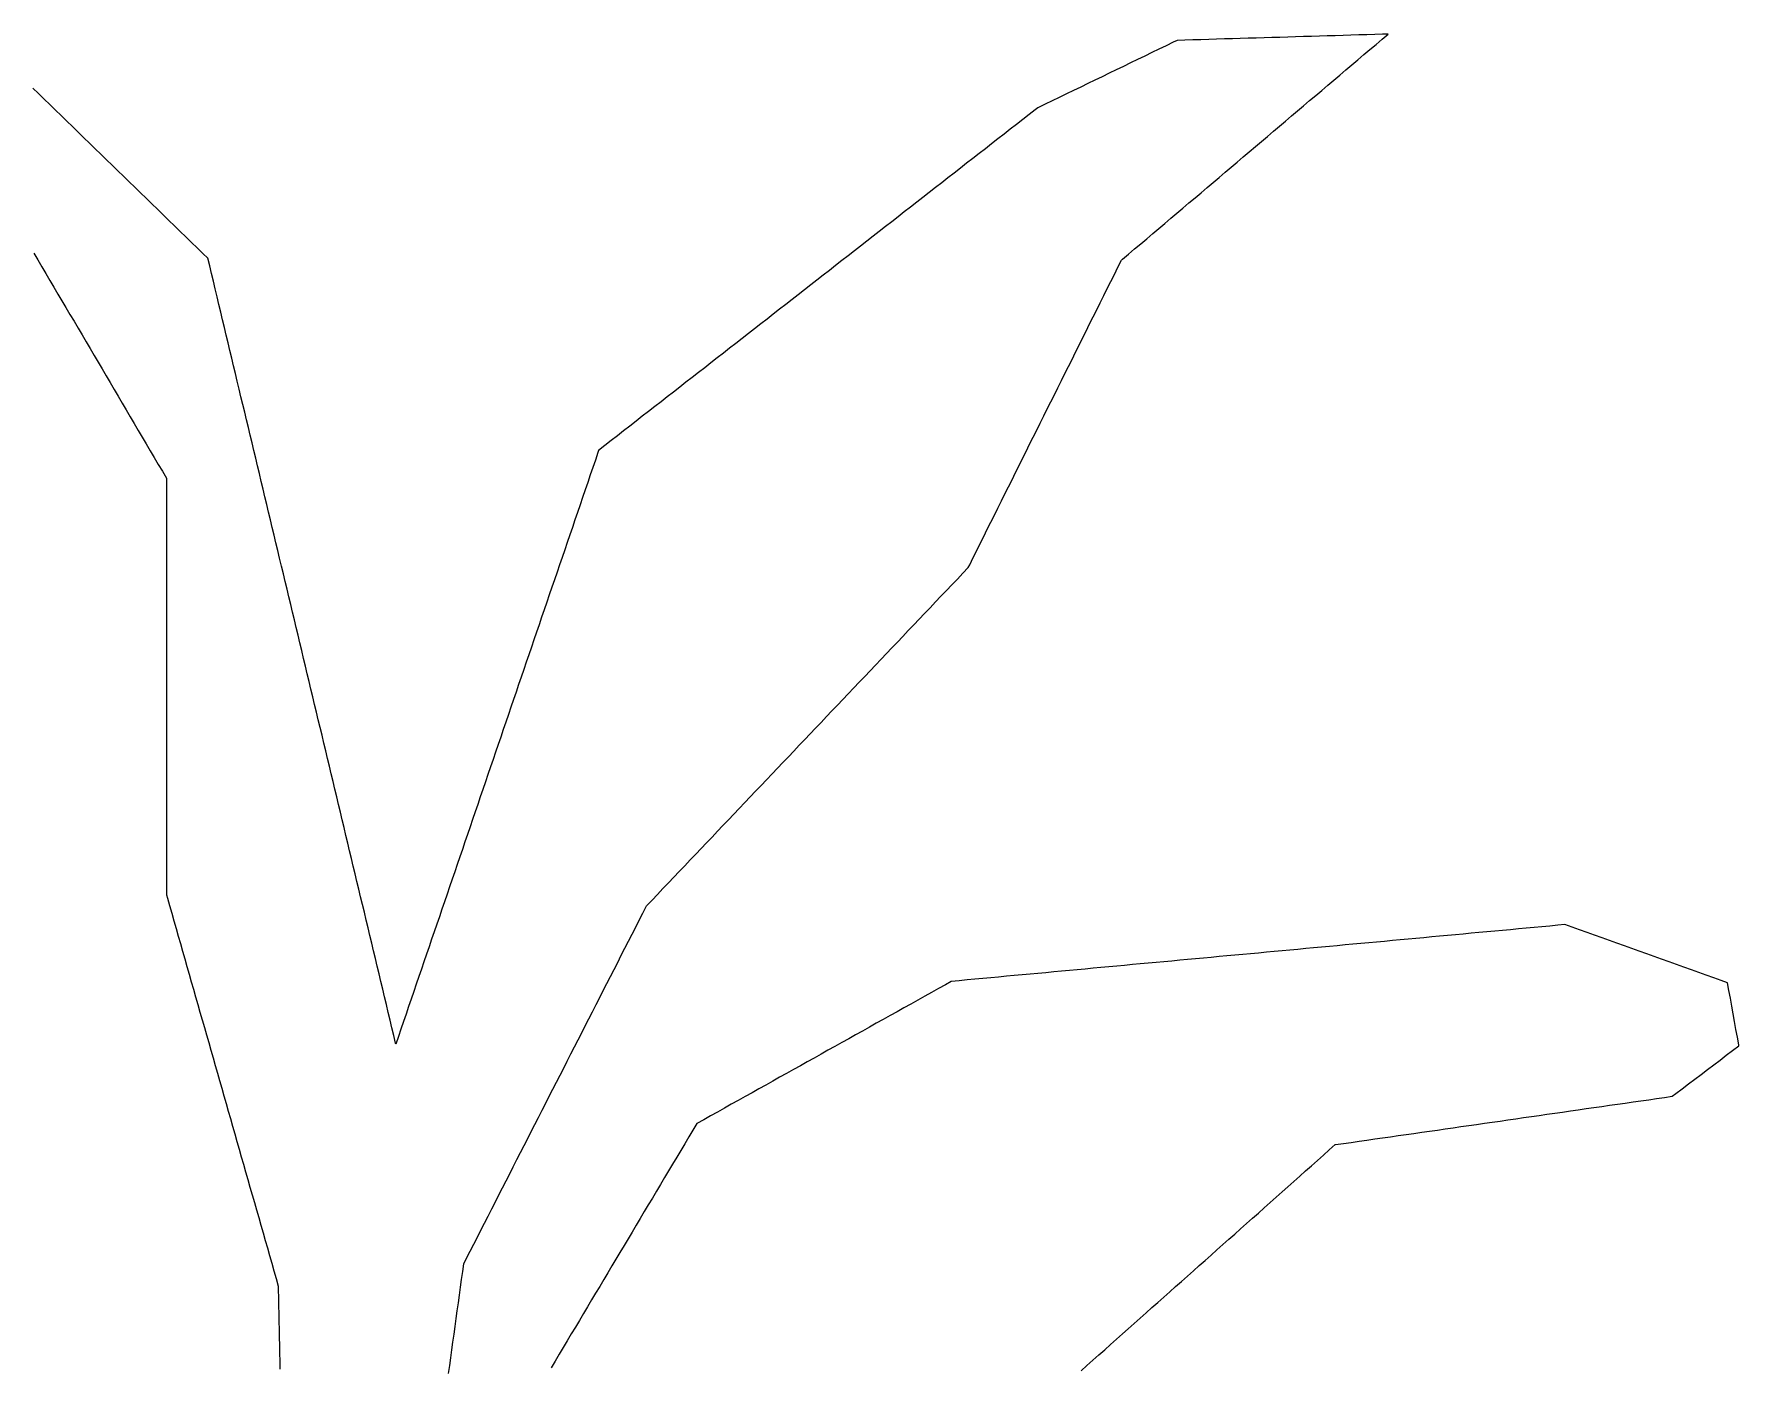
# Model space of a CAD drawing. Header units: millimetres. Extents: x 230 to 3347, y 514 to 5196.
# Drawn here: x 2423.8 to 2639.4, y 4473.5 to 4641.9 of the extents above; entities that cross this region are included whole.
import ezdxf

# ---------------------------------------------------------------- set-up
doc = ezdxf.new("R2010")
doc.units = ezdxf.units.MM
doc.layers.add('ALL_ISLANDS', color=7, linetype='Continuous')
doc.layers.add('OUTLINE_ISLAND_01', color=7, linetype='Continuous')

msp = doc.modelspace()

# ---------------------------------------------------------------- linework, layer by layer
at = {"layer": 'ALL_ISLANDS'}
for points in [[(2476.2562, 4472.68), (2476.3932, 4473.6706), (2476.5303, 4474.6611), (2476.6673, 4475.6517), (2476.8044, 4476.6422), (2476.9415, 4477.6328), (2477.0785, 4478.6234), (2477.2156, 4479.6139), (2477.3526, 4480.6045), (2477.4897, 4481.5951), (2477.6267, 4482.5856), (2477.7638, 4483.5762), (2477.9008, 4484.5668), (2478.0379, 4485.5573), (2478.175, 4486.5479), (2478.5268, 4487.2365), (2478.9818, 4488.1269), (2479.4369, 4489.0174), (2479.8919, 4489.9079), (2480.3469, 4490.7984), (2480.802, 4491.6888), (2481.257, 4492.5793), (2481.712, 4493.4698), (2482.1671, 4494.3603), (2482.6221, 4495.2508), (2483.0771, 4496.1412), (2483.5321, 4497.0317), (2483.9872, 4497.9222), (2484.4422, 4498.8127), (2484.8972, 4499.7031), (2485.3523, 4500.5936), (2485.8073, 4501.4841), (2486.2623, 4502.3746), (2486.7174, 4503.265), (2487.1724, 4504.1555), (2487.6274, 4505.046), (2488.0824, 4505.9365), (2488.5375, 4506.8269), (2488.9925, 4507.7174), (2489.4475, 4508.6079), (2489.9026, 4509.4984), (2490.3576, 4510.3888), (2490.8126, 4511.2793), (2491.2677, 4512.1698), (2491.7227, 4513.0603), (2492.1777, 4513.9508), (2492.6327, 4514.8412), (2493.0878, 4515.7317), (2493.5428, 4516.6222), (2493.9978, 4517.5127), (2494.4529, 4518.4031), (2494.9079, 4519.2936), (2495.3629, 4520.1841), (2495.818, 4521.0746), (2496.273, 4521.965), (2496.728, 4522.8555), (2497.183, 4523.746), (2497.6381, 4524.6365), (2498.0931, 4525.5269), (2498.5481, 4526.4174), (2499.0032, 4527.3079), (2499.4582, 4528.1984), (2499.9132, 4529.0888), (2500.3683, 4529.9793), (2500.8233, 4530.8698), (2501.2783, 4531.7603), (2501.296, 4531.7789), (2501.9853, 4532.5034), (2502.6745, 4533.228), (2503.3637, 4533.9525), (2504.053, 4534.677), (2504.7422, 4535.4016), (2505.4315, 4536.1261), (2506.1207, 4536.8506), (2506.8099, 4537.5752), (2507.4992, 4538.2997), (2508.1884, 4539.0242), (2508.8777, 4539.7488), (2509.5669, 4540.4733), (2510.2561, 4541.1978), (2510.9454, 4541.9224), (2511.6346, 4542.6469), (2512.3239, 4543.3714), (2513.0131, 4544.096), (2513.7024, 4544.8205), (2514.3916, 4545.545), (2515.0808, 4546.2696), (2515.7701, 4546.9941), (2516.4593, 4547.7186), (2517.1486, 4548.4431), (2517.8378, 4549.1677), (2518.527, 4549.8922), (2519.2163, 4550.6167), (2519.9055, 4551.3413), (2520.5948, 4552.0658), (2521.284, 4552.7903), (2521.9732, 4553.5149), (2522.6625, 4554.2394), (2523.3517, 4554.9639), (2524.041, 4555.6885), (2524.7302, 4556.413), (2525.4194, 4557.1375), (2526.1087, 4557.8621), (2526.7979, 4558.5866), (2527.4872, 4559.3111), (2528.1764, 4560.0357), (2528.8656, 4560.7602), (2529.5549, 4561.4847), (2530.2441, 4562.2093), (2530.9334, 4562.9338), (2531.6226, 4563.6583), (2532.3118, 4564.3829), (2533.0011, 4565.1074), (2533.6903, 4565.8319), (2534.3796, 4566.5565), (2535.0688, 4567.281), (2535.758, 4568.0055), (2536.4473, 4568.7301), (2537.1365, 4569.4546), (2537.8258, 4570.1791), (2538.515, 4570.9037), (2539.2042, 4571.6282), (2539.8935, 4572.3527), (2540.5827, 4573.0773), (2541.272, 4573.8018), (2541.9612, 4574.5263), (2542.1427, 4574.8905), (2542.5889, 4575.7854), (2543.0351, 4576.6804), (2543.4812, 4577.5753), (2543.9274, 4578.4703), (2544.3736, 4579.3652), (2544.8197, 4580.2602), (2545.2659, 4581.1551), (2545.7121, 4582.0501), (2546.1582, 4582.945), (2546.6044, 4583.84), (2547.0506, 4584.7349), (2547.4967, 4585.6299), (2547.9429, 4586.5248), (2548.3891, 4587.4198), (2548.8352, 4588.3147), (2549.2814, 4589.2097), (2549.7276, 4590.1046), (2550.1737, 4590.9996), (2550.6199, 4591.8945), (2551.0661, 4592.7895), (2551.5122, 4593.6844), (2551.9584, 4594.5794), (2552.4046, 4595.4743), (2552.8507, 4596.3693), (2553.2969, 4597.2642), (2553.7431, 4598.1592), (2554.1892, 4599.0541), (2554.6354, 4599.9491), (2555.0816, 4600.844), (2555.5277, 4601.739), (2555.9739, 4602.6339), (2556.4201, 4603.5289), (2556.8662, 4604.4238), (2557.3124, 4605.3188), (2557.7586, 4606.2137), (2558.2047, 4607.1087), (2558.6509, 4608.0036), (2559.0971, 4608.8986), (2559.5432, 4609.7935), (2559.9894, 4610.6885), (2560.4356, 4611.5834), (2560.8817, 4612.4784), (2561.3279, 4613.3733), (2561.4778, 4613.5004), (2562.2408, 4614.1469), (2563.0037, 4614.7933), (2563.7666, 4615.4398), (2564.5296, 4616.0863), (2565.2925, 4616.7328), (2566.0554, 4617.3793), (2566.8184, 4618.0257), (2567.5813, 4618.6722), (2568.3442, 4619.3187), (2569.1071, 4619.9652), (2569.8701, 4620.6117), (2570.633, 4621.2581), (2571.3959, 4621.9046), (2572.1589, 4622.5511), (2572.9218, 4623.1976), (2573.6847, 4623.8441), (2574.4477, 4624.4905), (2575.2106, 4625.137), (2575.9735, 4625.7835), (2576.7365, 4626.43), (2577.4994, 4627.0765), (2578.2623, 4627.7229), (2579.0252, 4628.3694), (2579.7882, 4629.0159), (2580.5511, 4629.6624), (2581.314, 4630.3089), (2582.077, 4630.9553), (2582.8399, 4631.6018), (2583.6028, 4632.2483), (2584.3658, 4632.8948), (2585.1287, 4633.5413), (2585.8916, 4634.1877), (2586.6546, 4634.8342), (2587.4175, 4635.4807), (2588.1804, 4636.1272), (2588.9433, 4636.7737), (2589.7063, 4637.4201), (2590.4692, 4638.0666), (2591.2321, 4638.7131), (2591.9951, 4639.3596), (2592.758, 4640.0061), (2593.5209, 4640.6525), (2594.2839, 4641.299), (2595.0468, 4641.9455), (2594.353, 4641.9248), (2593.3534, 4641.895), (2592.3539, 4641.8652), (2591.3543, 4641.8353), (2590.3548, 4641.8055), (2589.3552, 4641.7757), (2588.3556, 4641.7459), (2587.3561, 4641.716), (2586.3565, 4641.6862), (2585.357, 4641.6564), (2584.3574, 4641.6266), (2583.3579, 4641.5967), (2582.3583, 4641.5669), (2581.3588, 4641.5371), (2580.3592, 4641.5073), (2579.3596, 4641.4774), (2578.3601, 4641.4476), (2577.3605, 4641.4178), (2576.361, 4641.388), (2575.3614, 4641.3581), (2574.3619, 4641.3283), (2573.3623, 4641.2985), (2572.3628, 4641.2687), (2571.3632, 4641.2389), (2570.3637, 4641.209), (2569.3641, 4641.1792), (2568.3645, 4641.1494), (2567.8814, 4640.9159), (2566.9811, 4640.4807), (2566.0807, 4640.0456), (2565.1804, 4639.6104), (2564.28, 4639.1752), (2563.3797, 4638.7401), (2562.4793, 4638.3049), (2561.579, 4637.8697), (2560.6786, 4637.4346), (2559.7783, 4636.9994), (2558.8779, 4636.5642), (2557.9776, 4636.1291), (2557.0772, 4635.6939), (2556.1769, 4635.2587), (2555.2765, 4634.8236), (2554.3762, 4634.3884), (2553.4758, 4633.9532), (2552.5755, 4633.5181), (2551.6751, 4633.0829), (2550.7748, 4632.6477), (2550.4331, 4632.3813), (2549.6445, 4631.7664), (2548.8559, 4631.1514), (2548.0673, 4630.5365), (2547.2787, 4629.9216), (2546.4901, 4629.3067), (2545.7015, 4628.6918), (2544.9129, 4628.0769), (2544.1243, 4627.462), (2543.3357, 4626.8471), (2542.5471, 4626.2322), (2541.7585, 4625.6172), (2540.9699, 4625.0023), (2540.1813, 4624.3874), (2539.3927, 4623.7725), (2538.6041, 4623.1576), (2537.8156, 4622.5427), (2537.027, 4621.9278), (2536.2384, 4621.3129), (2535.4498, 4620.6979), (2534.6612, 4620.083), (2533.8726, 4619.4681), (2533.084, 4618.8532), (2532.2954, 4618.2383), (2531.5068, 4617.6234), (2530.7182, 4617.0085), (2529.9296, 4616.3936), (2529.141, 4615.7786), (2528.3524, 4615.1637), (2527.5638, 4614.5488), (2526.7752, 4613.9339), (2525.9866, 4613.319), (2525.198, 4612.7041), (2524.4094, 4612.0892), (2523.6208, 4611.4743), (2522.8322, 4610.8594), (2522.0436, 4610.2444), (2521.255, 4609.6295), (2520.4664, 4609.0146), (2519.6778, 4608.3997), (2518.8893, 4607.7848), (2518.1007, 4607.1699), (2517.3121, 4606.555), (2516.5235, 4605.9401), (2515.7349, 4605.3251), (2514.9463, 4604.7102), (2514.1577, 4604.0953), (2513.3691, 4603.4804), (2512.5805, 4602.8655), (2511.7919, 4602.2506), (2511.0033, 4601.6357), (2510.2147, 4601.0208), (2509.4261, 4600.4059), (2508.6375, 4599.7909), (2507.8489, 4599.176), (2507.0603, 4598.5611), (2506.2717, 4597.9462), (2505.4831, 4597.3313), (2504.6945, 4596.7164), (2503.9059, 4596.1015), (2503.1173, 4595.4866), (2502.3287, 4594.8716), (2501.5401, 4594.2567), (2500.7516, 4593.6418), (2499.963, 4593.0269), (2499.1744, 4592.412), (2498.3858, 4591.7971), (2497.5972, 4591.1822), (2496.8086, 4590.5673), (2496.02, 4589.9523), (2495.2314, 4589.3374), (2495.1394, 4589.0683), (2494.816, 4588.1221), (2494.4926, 4587.1758), (2494.1691, 4586.2296), (2493.8457, 4585.2833), (2493.5223, 4584.3371), (2493.1989, 4583.3908), (2492.8754, 4582.4445), (2492.552, 4581.4983), (2492.2286, 4580.552), (2491.9052, 4579.6058), (2491.5818, 4578.6595), (2491.2583, 4577.7133), (2490.9349, 4576.767), (2490.6115, 4575.8208), (2490.2881, 4574.8745), (2489.9646, 4573.9283), (2489.6412, 4572.982), (2489.3178, 4572.0357), (2488.9944, 4571.0895), (2488.6709, 4570.1432), (2488.3475, 4569.197), (2488.0241, 4568.2507), (2487.7007, 4567.3045), (2487.3773, 4566.3582), (2487.0538, 4565.412), (2486.7304, 4564.4657), (2486.407, 4563.5195), (2486.0836, 4562.5732), (2485.7601, 4561.6269), (2485.4367, 4560.6807), (2485.1133, 4559.7344), (2484.7899, 4558.7882), (2484.4665, 4557.8419), (2484.143, 4556.8957), (2483.8196, 4555.9494), (2483.4962, 4555.0032), (2483.1728, 4554.0569), (2482.8493, 4553.1107), (2482.5259, 4552.1644), (2482.2025, 4551.2181), (2481.8791, 4550.2719), (2481.5556, 4549.3256), (2481.2322, 4548.3794), (2480.9088, 4547.4331), (2480.5854, 4546.4869), (2480.262, 4545.5406), (2479.9385, 4544.5944), (2479.6151, 4543.6481), (2479.2917, 4542.7019), (2478.9683, 4541.7556), (2478.6448, 4540.8093), (2478.3214, 4539.8631), (2477.998, 4538.9168), (2477.6746, 4537.9706), (2477.3511, 4537.0243), (2477.0277, 4536.0781), (2476.7043, 4535.1318), (2476.3809, 4534.1856), (2476.0575, 4533.2393), (2475.734, 4532.2931), (2475.4106, 4531.3468), (2475.0872, 4530.4005), (2474.7638, 4529.4543), (2474.4403, 4528.508), (2474.1169, 4527.5618), (2473.7935, 4526.6155), (2473.4701, 4525.6693), (2473.1467, 4524.723), (2472.8232, 4523.7768), (2472.4998, 4522.8305), (2472.1764, 4521.8843), (2471.853, 4520.938), (2471.5295, 4519.9917), (2471.2061, 4519.0455), (2470.8827, 4518.0992), (2470.5593, 4517.153), (2470.2358, 4516.2067), (2469.9124, 4515.2605), (2469.589, 4514.3142), (2469.5615, 4514.429), (2469.3288, 4515.4015), (2469.096, 4516.374), (2468.8632, 4517.3466), (2468.6305, 4518.3191), (2468.3977, 4519.2916), (2468.1649, 4520.2642), (2467.9322, 4521.2367), (2467.6994, 4522.2092), (2467.4666, 4523.1818), (2467.2338, 4524.1543), (2467.0011, 4525.1268), (2466.7683, 4526.0994), (2466.5355, 4527.0719), (2466.3028, 4528.0444), (2466.07, 4529.017), (2465.8372, 4529.9895), (2465.6045, 4530.962), (2465.3717, 4531.9345), (2465.1389, 4532.9071), (2464.9062, 4533.8796), (2464.6734, 4534.8521), (2464.4406, 4535.8247), (2464.2079, 4536.7972), (2463.9751, 4537.7697), (2463.7423, 4538.7423), (2463.5095, 4539.7148), (2463.2768, 4540.6873), (2463.044, 4541.6599), (2462.8112, 4542.6324), (2462.5785, 4543.6049), (2462.3457, 4544.5775), (2462.1129, 4545.55), (2461.8802, 4546.5225), (2461.6474, 4547.4951), (2461.4146, 4548.4676), (2461.1819, 4549.4401), (2460.9491, 4550.4127), (2460.7163, 4551.3852), (2460.4835, 4552.3577), (2460.2508, 4553.3303), (2460.018, 4554.3028), (2459.7852, 4555.2753), (2459.5525, 4556.2478), (2459.3197, 4557.2204), (2459.0869, 4558.1929), (2458.8542, 4559.1654), (2458.6214, 4560.138), (2458.3886, 4561.1105), (2458.1559, 4562.083), (2457.9231, 4563.0556), (2457.6903, 4564.0281), (2457.4576, 4565.0006), (2457.2248, 4565.9732), (2456.992, 4566.9457), (2456.7592, 4567.9182), (2456.5265, 4568.8908), (2456.2937, 4569.8633), (2456.0609, 4570.8358), (2455.8282, 4571.8084), (2455.5954, 4572.7809), (2455.3626, 4573.7534), (2455.1299, 4574.726), (2454.8971, 4575.6985), (2454.6643, 4576.671), (2454.4316, 4577.6436), (2454.1988, 4578.6161), (2453.966, 4579.5886), (2453.7332, 4580.5611), (2453.5005, 4581.5337), (2453.2677, 4582.5062), (2453.0349, 4583.4787), (2452.8022, 4584.4513), (2452.5694, 4585.4238), (2452.3366, 4586.3963), (2452.1039, 4587.3689), (2451.8711, 4588.3414), (2451.6383, 4589.3139), (2451.4056, 4590.2865), (2451.1728, 4591.259), (2450.94, 4592.2315), (2450.7073, 4593.2041), (2450.4745, 4594.1766), (2450.2417, 4595.1491), (2450.0089, 4596.1217), (2449.7762, 4597.0942), (2449.5434, 4598.0667), (2449.3106, 4599.0393), (2449.0779, 4600.0118), (2448.8451, 4600.9843), (2448.6123, 4601.9569), (2448.3796, 4602.9294), (2448.1468, 4603.9019), (2447.914, 4604.8745), (2447.6813, 4605.847), (2447.4485, 4606.8195), (2447.2157, 4607.792), (2446.983, 4608.7646), (2446.7502, 4609.7371), (2446.5174, 4610.7096), (2446.2846, 4611.6822), (2446.0519, 4612.6547), (2445.8191, 4613.6272), (2445.1971, 4614.231), (2444.4796, 4614.9276), (2443.762, 4615.6241), (2443.0445, 4616.3206), (2442.327, 4617.0172), (2441.6095, 4617.7137), (2440.8919, 4618.4102), (2440.1744, 4619.1068), (2439.4569, 4619.8033), (2438.7394, 4620.4998), (2438.0218, 4621.1963), (2437.3043, 4621.8929), (2436.5868, 4622.5894), (2435.8692, 4623.2859), (2435.1517, 4623.9825), (2434.4342, 4624.679), (2433.7167, 4625.3755), (2432.9991, 4626.0721), (2432.2816, 4626.7686), (2431.5641, 4627.4651), (2430.8466, 4628.1616), (2430.129, 4628.8582), (2429.4115, 4629.5547), (2428.694, 4630.2512), (2427.9764, 4630.9478), (2427.2589, 4631.6443), (2426.5414, 4632.3408), (2425.8239, 4633.0374), (2425.1063, 4633.7339), (2424.3888, 4634.4304), (2423.6713, 4635.1269)], [(2423.8167, 4614.2696), (2424.3244, 4613.4081), (2424.8321, 4612.5466), (2425.3398, 4611.685), (2425.8476, 4610.8235), (2426.3553, 4609.962), (2426.863, 4609.1005), (2427.3707, 4608.239), (2427.8784, 4607.3774), (2428.3862, 4606.5159), (2428.8939, 4605.6544), (2429.4016, 4604.7929), (2429.9093, 4603.9314), (2430.4171, 4603.0698), (2430.9248, 4602.2083), (2431.4325, 4601.3468), (2431.9402, 4600.4853), (2432.448, 4599.6238), (2432.9557, 4598.7623), (2433.4634, 4597.9007), (2433.9711, 4597.0392), (2434.4789, 4596.1777), (2434.9866, 4595.3162), (2435.4943, 4594.4547), (2436.002, 4593.5931), (2436.5098, 4592.7316), (2437.0175, 4591.8701), (2437.5252, 4591.0086), (2438.0329, 4590.1471), (2438.5407, 4589.2855), (2439.0484, 4588.424), (2439.5561, 4587.5625), (2440.0638, 4586.701), (2440.5716, 4585.8395), (2440.5717, 4585.1893), (2440.5719, 4584.1893), (2440.572, 4583.1893), (2440.5722, 4582.1893), (2440.5724, 4581.1893), (2440.5726, 4580.1893), (2440.5728, 4579.1893), (2440.5729, 4578.1893), (2440.5731, 4577.1893), (2440.5733, 4576.1893), (2440.5735, 4575.1893), (2440.5737, 4574.1893), (2440.5739, 4573.1893), (2440.574, 4572.1893), (2440.5742, 4571.1893), (2440.5744, 4570.1893), (2440.5746, 4569.1893), (2440.5748, 4568.1893), (2440.5749, 4567.1893), (2440.5751, 4566.1893), (2440.5753, 4565.1893), (2440.5755, 4564.1893), (2440.5757, 4563.1893), (2440.5758, 4562.1893), (2440.576, 4561.1893), (2440.5762, 4560.1893), (2440.5764, 4559.1893), (2440.5766, 4558.1893), (2440.5768, 4557.1893), (2440.5769, 4556.1893), (2440.5771, 4555.1893), (2440.5773, 4554.1893), (2440.5775, 4553.1893), (2440.5777, 4552.1893), (2440.5778, 4551.1893), (2440.578, 4550.1893), (2440.5782, 4549.1893), (2440.5784, 4548.1893), (2440.5786, 4547.1893), (2440.5787, 4546.1893), (2440.5789, 4545.1893), (2440.5791, 4544.1893), (2440.5793, 4543.1893), (2440.5795, 4542.1893), (2440.5797, 4541.1893), (2440.5798, 4540.1893), (2440.58, 4539.1893), (2440.5802, 4538.1893), (2440.5804, 4537.1893), (2440.5806, 4536.1893), (2440.5807, 4535.1893), (2440.5809, 4534.1893), (2440.5811, 4533.1893), (2440.7016, 4532.7677), (2440.9765, 4531.8062), (2441.2514, 4530.8447), (2441.5262, 4529.8833), (2441.8011, 4528.9218), (2442.0759, 4527.9603), (2442.3508, 4526.9988), (2442.6256, 4526.0373), (2442.9005, 4525.0758), (2443.1754, 4524.1143), (2443.4502, 4523.1529), (2443.7251, 4522.1914), (2443.9999, 4521.2299), (2444.2748, 4520.2684), (2444.5497, 4519.3069), (2444.8245, 4518.3454), (2445.0994, 4517.384), (2445.3742, 4516.4225), (2445.6491, 4515.461), (2445.9239, 4514.4995), (2446.1988, 4513.538), (2446.4737, 4512.5765), (2446.7485, 4511.615), (2447.0234, 4510.6536), (2447.2982, 4509.6921), (2447.5731, 4508.7306), (2447.848, 4507.7691), (2448.1228, 4506.8076), (2448.3977, 4505.8461), (2448.6725, 4504.8847), (2448.9474, 4503.9232), (2449.2222, 4502.9617), (2449.4971, 4502.0002), (2449.772, 4501.0387), (2450.0468, 4500.0772), (2450.3217, 4499.1157), (2450.5965, 4498.1543), (2450.8714, 4497.1928), (2451.1462, 4496.2313), (2451.4211, 4495.2698), (2451.696, 4494.3083), (2451.9708, 4493.3468), (2452.2457, 4492.3854), (2452.5205, 4491.4239), (2452.7954, 4490.4624), (2453.0703, 4489.5009), (2453.3451, 4488.5394), (2453.62, 4487.5779), (2453.8948, 4486.6164), (2454.1697, 4485.655), (2454.4445, 4484.6935), (2454.7194, 4483.732), (2454.7293, 4483.2383), (2454.7492, 4482.2385), (2454.7691, 4481.2387), (2454.7891, 4480.2389), (2454.809, 4479.2391), (2454.829, 4478.2393), (2454.8489, 4477.2395), (2454.8689, 4476.2397), (2454.8888, 4475.2399), (2454.9088, 4474.2401), (2454.9287, 4473.2403)], [(2556.2248, 4473.0242), (2556.9721, 4473.6887), (2557.7194, 4474.3532), (2558.4667, 4475.0177), (2559.214, 4475.6822), (2559.9613, 4476.3467), (2560.7086, 4477.0112), (2561.4559, 4477.6757), (2562.2032, 4478.3402), (2562.9505, 4479.0046), (2563.6978, 4479.6691), (2564.4451, 4480.3336), (2565.1924, 4480.9981), (2565.9397, 4481.6626), (2566.687, 4482.3271), (2567.4343, 4482.9916), (2568.1816, 4483.6561), (2568.9289, 4484.3206), (2569.6762, 4484.9851), (2570.4235, 4485.6495), (2571.1708, 4486.314), (2571.9181, 4486.9785), (2572.6654, 4487.643), (2573.4127, 4488.3075), (2574.16, 4488.972), (2574.9073, 4489.6365), (2575.6546, 4490.301), (2576.4018, 4490.9655), (2577.1491, 4491.63), (2577.8964, 4492.2944), (2578.6437, 4492.9589), (2579.391, 4493.6234), (2580.1383, 4494.2879), (2580.8856, 4494.9524), (2581.6329, 4495.6169), (2582.3802, 4496.2814), (2583.1275, 4496.9459), (2583.8748, 4497.6104), (2584.6221, 4498.2749), (2585.3694, 4498.9393), (2586.1167, 4499.6038), (2586.864, 4500.2683), (2587.6113, 4500.9328), (2588.3586, 4501.5973), (2588.4125, 4501.605), (2589.4023, 4501.747), (2590.3922, 4501.8889), (2591.3821, 4502.0309), (2592.372, 4502.1728), (2593.3618, 4502.3148), (2594.3517, 4502.4567), (2595.3416, 4502.5987), (2596.3314, 4502.7406), (2597.3213, 4502.8826), (2598.3112, 4503.0245), (2599.3011, 4503.1665), (2600.2909, 4503.3084), (2601.2808, 4503.4504), (2602.2707, 4503.5923), (2603.2606, 4503.7343), (2604.2504, 4503.8762), (2605.2403, 4504.0182), (2606.2302, 4504.1601), (2607.2201, 4504.3021), (2608.2099, 4504.444), (2609.1998, 4504.586), (2610.1897, 4504.7279), (2611.1796, 4504.8699), (2612.1694, 4505.0118), (2613.1593, 4505.1538), (2614.1492, 4505.2957), (2615.1391, 4505.4377), (2616.1289, 4505.5796), (2617.1188, 4505.7216), (2618.1087, 4505.8635), (2619.0985, 4506.0055), (2620.0884, 4506.1474), (2621.0783, 4506.2894), (2622.0682, 4506.4313), (2623.058, 4506.5732), (2624.0479, 4506.7152), (2625.0378, 4506.8571), (2626.0277, 4506.9991), (2627.0175, 4507.141), (2628.0074, 4507.283), (2628.9973, 4507.4249), (2629.9872, 4507.5669), (2630.977, 4507.7088), (2631.4385, 4508.0591), (2632.235, 4508.6638), (2633.0315, 4509.2684), (2633.828, 4509.873), (2634.6245, 4510.4777), (2635.421, 4511.0823), (2636.2175, 4511.687), (2637.014, 4512.2916), (2637.8105, 4512.8962), (2638.607, 4513.5009), (2639.4035, 4514.1055), (2639.3874, 4514.195), (2639.2102, 4515.1792), (2639.0331, 4516.1634), (2638.8559, 4517.1476), (2638.6788, 4518.1317), (2638.5016, 4519.1159), (2638.3245, 4520.1001), (2638.1473, 4521.0843), (2637.9702, 4522.0685), (2637.1672, 4522.3545), (2636.2252, 4522.69), (2635.2831, 4523.0255), (2634.3411, 4523.361), (2633.3991, 4523.6966), (2632.457, 4524.0321), (2631.515, 4524.3676), (2630.573, 4524.7031), (2629.631, 4525.0387), (2628.6889, 4525.3742), (2627.7469, 4525.7097), (2626.8049, 4526.0453), (2625.8628, 4526.3808), (2624.9208, 4526.7163), (2623.9788, 4527.0518), (2623.0367, 4527.3874), (2622.0947, 4527.7229), (2621.1527, 4528.0584), (2620.2106, 4528.3939), (2619.2686, 4528.7295), (2618.3266, 4529.065), (2617.3845, 4529.4005), (2616.4951, 4529.3182), (2615.4994, 4529.2261), (2614.5036, 4529.134), (2613.5079, 4529.0419), (2612.5121, 4528.9499), (2611.5164, 4528.8578), (2610.5206, 4528.7657), (2609.5249, 4528.6736), (2608.5291, 4528.5815), (2607.5334, 4528.4894), (2606.5376, 4528.3973), (2605.5419, 4528.3052), (2604.5461, 4528.2131), (2603.5504, 4528.121), (2602.5546, 4528.0289), (2601.5589, 4527.9368), (2600.5631, 4527.8447), (2599.5674, 4527.7526), (2598.5716, 4527.6605), (2597.5759, 4527.5684), (2596.5801, 4527.4763), (2595.5844, 4527.3842), (2594.5886, 4527.2921), (2593.5929, 4527.2), (2592.5971, 4527.1079), (2591.6014, 4527.0158), (2590.6056, 4526.9237), (2589.6099, 4526.8316), (2588.6141, 4526.7395), (2587.6184, 4526.6474), (2586.6226, 4526.5553), (2585.6269, 4526.4632), (2584.6311, 4526.3711), (2583.6354, 4526.279), (2582.6396, 4526.1869), (2581.6439, 4526.0948), (2580.6481, 4526.0027), (2579.6524, 4525.9106), (2578.6566, 4525.8185), (2577.6609, 4525.7264), (2576.6651, 4525.6343), (2575.6694, 4525.5422), (2574.6736, 4525.4501), (2573.6779, 4525.358), (2572.6821, 4525.2659), (2571.6864, 4525.1738), (2570.6906, 4525.0817), (2569.6949, 4524.9896), (2568.6991, 4524.8975), (2567.7034, 4524.8054), (2566.7076, 4524.7133), (2565.7119, 4524.6212), (2564.7161, 4524.5291), (2563.7204, 4524.437), (2562.7246, 4524.3449), (2561.7289, 4524.2528), (2560.7331, 4524.1607), (2559.7374, 4524.0687), (2558.7416, 4523.9766), (2557.7459, 4523.8845), (2556.7501, 4523.7924), (2555.7544, 4523.7003), (2554.7586, 4523.6082), (2553.7629, 4523.5161), (2552.7671, 4523.424), (2551.7714, 4523.3319), (2550.7756, 4523.2398), (2549.7799, 4523.1477), (2548.7841, 4523.0556), (2547.7884, 4522.9635), (2546.7926, 4522.8714), (2545.7969, 4522.7793), (2544.8011, 4522.6872), (2543.8054, 4522.5951), (2542.8096, 4522.503), (2541.8139, 4522.4109), (2540.8181, 4522.3188), (2539.8224, 4522.2267), (2539.0719, 4521.8078), (2538.1987, 4521.3204), (2537.3256, 4520.833), (2536.4524, 4520.3456), (2535.5792, 4519.8582), (2534.706, 4519.3709), (2533.8328, 4518.8835), (2532.9596, 4518.3961), (2532.0864, 4517.9087), (2531.2133, 4517.4213), (2530.3401, 4516.9339), (2529.4669, 4516.4465), (2528.5937, 4515.9591), (2527.7205, 4515.4717), (2526.8473, 4514.9844), (2525.9741, 4514.497), (2525.101, 4514.0096), (2524.2278, 4513.5222), (2523.3546, 4513.0348), (2522.4814, 4512.5474), (2521.6082, 4512.06), (2520.735, 4511.5726), (2519.8618, 4511.0853), (2518.9887, 4510.5979), (2518.1155, 4510.1105), (2517.2423, 4509.6231), (2516.3691, 4509.1357), (2515.4959, 4508.6483), (2514.6227, 4508.1609), (2513.7495, 4507.6735), (2512.8764, 4507.1861), (2512.0032, 4506.6988), (2511.13, 4506.2114), (2510.2568, 4505.724), (2509.3836, 4505.2366), (2508.5104, 4504.7492), (2507.6373, 4504.2618), (2507.1464, 4503.4391), (2506.634, 4502.5804), (2506.1217, 4501.7216), (2505.6093, 4500.8629), (2505.0969, 4500.0041), (2504.5845, 4499.1453), (2504.0721, 4498.2866), (2503.5598, 4497.4278), (2503.0474, 4496.5691), (2502.535, 4495.7103), (2502.0226, 4494.8515), (2501.5103, 4493.9928), (2500.9979, 4493.134), (2500.4855, 4492.2753), (2499.9731, 4491.4165), (2499.4607, 4490.5577), (2498.9484, 4489.699), (2498.436, 4488.8402), (2497.9236, 4487.9815), (2497.4112, 4487.1227), (2496.8989, 4486.2639), (2496.3865, 4485.4052), (2495.8741, 4484.5464), (2495.3617, 4483.6877), (2494.8493, 4482.8289), (2494.337, 4481.9701), (2493.8246, 4481.1114), (2493.3122, 4480.2526), (2492.7998, 4479.3939), (2492.2875, 4478.5351), (2491.7751, 4477.6763), (2491.2627, 4476.8176), (2490.7503, 4475.9588), (2490.238, 4475.1001), (2489.7256, 4474.2413), (2489.2132, 4473.3825)]]:
    msp.add_lwpolyline(points, dxfattribs=at)
at = {"layer": 'OUTLINE_ISLAND_01'}
for points in [[(2476.2562, 4472.68), (2476.3932, 4473.6706), (2476.5303, 4474.6611), (2476.6673, 4475.6517), (2476.8044, 4476.6422), (2476.9415, 4477.6328), (2477.0785, 4478.6234), (2477.2156, 4479.6139), (2477.3526, 4480.6045), (2477.4897, 4481.5951), (2477.6267, 4482.5856), (2477.7638, 4483.5762), (2477.9008, 4484.5668), (2478.0379, 4485.5573), (2478.175, 4486.5479), (2478.5268, 4487.2365), (2478.9818, 4488.1269), (2479.4369, 4489.0174), (2479.8919, 4489.9079), (2480.3469, 4490.7984), (2480.802, 4491.6888), (2481.257, 4492.5793), (2481.712, 4493.4698), (2482.1671, 4494.3603), (2482.6221, 4495.2508), (2483.0771, 4496.1412), (2483.5321, 4497.0317), (2483.9872, 4497.9222), (2484.4422, 4498.8127), (2484.8972, 4499.7031), (2485.3523, 4500.5936), (2485.8073, 4501.4841), (2486.2623, 4502.3746), (2486.7174, 4503.265), (2487.1724, 4504.1555), (2487.6274, 4505.046), (2488.0824, 4505.9365), (2488.5375, 4506.8269), (2488.9925, 4507.7174), (2489.4475, 4508.6079), (2489.9026, 4509.4984), (2490.3576, 4510.3888), (2490.8126, 4511.2793), (2491.2677, 4512.1698), (2491.7227, 4513.0603), (2492.1777, 4513.9508), (2492.6327, 4514.8412), (2493.0878, 4515.7317), (2493.5428, 4516.6222), (2493.9978, 4517.5127), (2494.4529, 4518.4031), (2494.9079, 4519.2936), (2495.3629, 4520.1841), (2495.818, 4521.0746), (2496.273, 4521.965), (2496.728, 4522.8555), (2497.183, 4523.746), (2497.6381, 4524.6365), (2498.0931, 4525.5269), (2498.5481, 4526.4174), (2499.0032, 4527.3079), (2499.4582, 4528.1984), (2499.9132, 4529.0888), (2500.3683, 4529.9793), (2500.8233, 4530.8698), (2501.2783, 4531.7603), (2501.296, 4531.7789), (2501.9853, 4532.5034), (2502.6745, 4533.228), (2503.3637, 4533.9525), (2504.053, 4534.677), (2504.7422, 4535.4016), (2505.4315, 4536.1261), (2506.1207, 4536.8506), (2506.8099, 4537.5752), (2507.4992, 4538.2997), (2508.1884, 4539.0242), (2508.8777, 4539.7488), (2509.5669, 4540.4733), (2510.2561, 4541.1978), (2510.9454, 4541.9224), (2511.6346, 4542.6469), (2512.3239, 4543.3714), (2513.0131, 4544.096), (2513.7024, 4544.8205), (2514.3916, 4545.545), (2515.0808, 4546.2696), (2515.7701, 4546.9941), (2516.4593, 4547.7186), (2517.1486, 4548.4431), (2517.8378, 4549.1677), (2518.527, 4549.8922), (2519.2163, 4550.6167), (2519.9055, 4551.3413), (2520.5948, 4552.0658), (2521.284, 4552.7903), (2521.9732, 4553.5149), (2522.6625, 4554.2394), (2523.3517, 4554.9639), (2524.041, 4555.6885), (2524.7302, 4556.413), (2525.4194, 4557.1375), (2526.1087, 4557.8621), (2526.7979, 4558.5866), (2527.4872, 4559.3111), (2528.1764, 4560.0357), (2528.8656, 4560.7602), (2529.5549, 4561.4847), (2530.2441, 4562.2093), (2530.9334, 4562.9338), (2531.6226, 4563.6583), (2532.3118, 4564.3829), (2533.0011, 4565.1074), (2533.6903, 4565.8319), (2534.3796, 4566.5565), (2535.0688, 4567.281), (2535.758, 4568.0055), (2536.4473, 4568.7301), (2537.1365, 4569.4546), (2537.8258, 4570.1791), (2538.515, 4570.9037), (2539.2042, 4571.6282), (2539.8935, 4572.3527), (2540.5827, 4573.0773), (2541.272, 4573.8018), (2541.9612, 4574.5263), (2542.1427, 4574.8905), (2542.5889, 4575.7854), (2543.0351, 4576.6804), (2543.4812, 4577.5753), (2543.9274, 4578.4703), (2544.3736, 4579.3652), (2544.8197, 4580.2602), (2545.2659, 4581.1551), (2545.7121, 4582.0501), (2546.1582, 4582.945), (2546.6044, 4583.84), (2547.0506, 4584.7349), (2547.4967, 4585.6299), (2547.9429, 4586.5248), (2548.3891, 4587.4198), (2548.8352, 4588.3147), (2549.2814, 4589.2097), (2549.7276, 4590.1046), (2550.1737, 4590.9996), (2550.6199, 4591.8945), (2551.0661, 4592.7895), (2551.5122, 4593.6844), (2551.9584, 4594.5794), (2552.4046, 4595.4743), (2552.8507, 4596.3693), (2553.2969, 4597.2642), (2553.7431, 4598.1592), (2554.1892, 4599.0541), (2554.6354, 4599.9491), (2555.0816, 4600.844), (2555.5277, 4601.739), (2555.9739, 4602.6339), (2556.4201, 4603.5289), (2556.8662, 4604.4238), (2557.3124, 4605.3188), (2557.7586, 4606.2137), (2558.2047, 4607.1087), (2558.6509, 4608.0036), (2559.0971, 4608.8986), (2559.5432, 4609.7935), (2559.9894, 4610.6885), (2560.4356, 4611.5834), (2560.8817, 4612.4784), (2561.3279, 4613.3733), (2561.4778, 4613.5004), (2562.2408, 4614.1469), (2563.0037, 4614.7933), (2563.7666, 4615.4398), (2564.5296, 4616.0863), (2565.2925, 4616.7328), (2566.0554, 4617.3793), (2566.8184, 4618.0257), (2567.5813, 4618.6722), (2568.3442, 4619.3187), (2569.1071, 4619.9652), (2569.8701, 4620.6117), (2570.633, 4621.2581), (2571.3959, 4621.9046), (2572.1589, 4622.5511), (2572.9218, 4623.1976), (2573.6847, 4623.8441), (2574.4477, 4624.4905), (2575.2106, 4625.137), (2575.9735, 4625.7835), (2576.7365, 4626.43), (2577.4994, 4627.0765), (2578.2623, 4627.7229), (2579.0252, 4628.3694), (2579.7882, 4629.0159), (2580.5511, 4629.6624), (2581.314, 4630.3089), (2582.077, 4630.9553), (2582.8399, 4631.6018), (2583.6028, 4632.2483), (2584.3658, 4632.8948), (2585.1287, 4633.5413), (2585.8916, 4634.1877), (2586.6546, 4634.8342), (2587.4175, 4635.4807), (2588.1804, 4636.1272), (2588.9433, 4636.7737), (2589.7063, 4637.4201), (2590.4692, 4638.0666), (2591.2321, 4638.7131), (2591.9951, 4639.3596), (2592.758, 4640.0061), (2593.5209, 4640.6525), (2594.2839, 4641.299), (2595.0468, 4641.9455), (2594.353, 4641.9248), (2593.3534, 4641.895), (2592.3539, 4641.8652), (2591.3543, 4641.8353), (2590.3548, 4641.8055), (2589.3552, 4641.7757), (2588.3556, 4641.7459), (2587.3561, 4641.716), (2586.3565, 4641.6862), (2585.357, 4641.6564), (2584.3574, 4641.6266), (2583.3579, 4641.5967), (2582.3583, 4641.5669), (2581.3588, 4641.5371), (2580.3592, 4641.5073), (2579.3596, 4641.4774), (2578.3601, 4641.4476), (2577.3605, 4641.4178), (2576.361, 4641.388), (2575.3614, 4641.3581), (2574.3619, 4641.3283), (2573.3623, 4641.2985), (2572.3628, 4641.2687), (2571.3632, 4641.2389), (2570.3637, 4641.209), (2569.3641, 4641.1792), (2568.3645, 4641.1494), (2567.8814, 4640.9159), (2566.9811, 4640.4807), (2566.0807, 4640.0456), (2565.1804, 4639.6104), (2564.28, 4639.1752), (2563.3797, 4638.7401), (2562.4793, 4638.3049), (2561.579, 4637.8697), (2560.6786, 4637.4346), (2559.7783, 4636.9994), (2558.8779, 4636.5642), (2557.9776, 4636.1291), (2557.0772, 4635.6939), (2556.1769, 4635.2587), (2555.2765, 4634.8236), (2554.3762, 4634.3884), (2553.4758, 4633.9532), (2552.5755, 4633.5181), (2551.6751, 4633.0829), (2550.7748, 4632.6477), (2550.4331, 4632.3813), (2549.6445, 4631.7664), (2548.8559, 4631.1514), (2548.0673, 4630.5365), (2547.2787, 4629.9216), (2546.4901, 4629.3067), (2545.7015, 4628.6918), (2544.9129, 4628.0769), (2544.1243, 4627.462), (2543.3357, 4626.8471), (2542.5471, 4626.2322), (2541.7585, 4625.6172), (2540.9699, 4625.0023), (2540.1813, 4624.3874), (2539.3927, 4623.7725), (2538.6041, 4623.1576), (2537.8156, 4622.5427), (2537.027, 4621.9278), (2536.2384, 4621.3129), (2535.4498, 4620.6979), (2534.6612, 4620.083), (2533.8726, 4619.4681), (2533.084, 4618.8532), (2532.2954, 4618.2383), (2531.5068, 4617.6234), (2530.7182, 4617.0085), (2529.9296, 4616.3936), (2529.141, 4615.7786), (2528.3524, 4615.1637), (2527.5638, 4614.5488), (2526.7752, 4613.9339), (2525.9866, 4613.319), (2525.198, 4612.7041), (2524.4094, 4612.0892), (2523.6208, 4611.4743), (2522.8322, 4610.8594), (2522.0436, 4610.2444), (2521.255, 4609.6295), (2520.4664, 4609.0146), (2519.6778, 4608.3997), (2518.8893, 4607.7848), (2518.1007, 4607.1699), (2517.3121, 4606.555), (2516.5235, 4605.9401), (2515.7349, 4605.3251), (2514.9463, 4604.7102), (2514.1577, 4604.0953), (2513.3691, 4603.4804), (2512.5805, 4602.8655), (2511.7919, 4602.2506), (2511.0033, 4601.6357), (2510.2147, 4601.0208), (2509.4261, 4600.4059), (2508.6375, 4599.7909), (2507.8489, 4599.176), (2507.0603, 4598.5611), (2506.2717, 4597.9462), (2505.4831, 4597.3313), (2504.6945, 4596.7164), (2503.9059, 4596.1015), (2503.1173, 4595.4866), (2502.3287, 4594.8716), (2501.5401, 4594.2567), (2500.7516, 4593.6418), (2499.963, 4593.0269), (2499.1744, 4592.412), (2498.3858, 4591.7971), (2497.5972, 4591.1822), (2496.8086, 4590.5673), (2496.02, 4589.9523), (2495.2314, 4589.3374), (2495.1394, 4589.0683), (2494.816, 4588.1221), (2494.4926, 4587.1758), (2494.1691, 4586.2296), (2493.8457, 4585.2833), (2493.5223, 4584.3371), (2493.1989, 4583.3908), (2492.8754, 4582.4445), (2492.552, 4581.4983), (2492.2286, 4580.552), (2491.9052, 4579.6058), (2491.5818, 4578.6595), (2491.2583, 4577.7133), (2490.9349, 4576.767), (2490.6115, 4575.8208), (2490.2881, 4574.8745), (2489.9646, 4573.9283), (2489.6412, 4572.982), (2489.3178, 4572.0357), (2488.9944, 4571.0895), (2488.6709, 4570.1432), (2488.3475, 4569.197), (2488.0241, 4568.2507), (2487.7007, 4567.3045), (2487.3773, 4566.3582), (2487.0538, 4565.412), (2486.7304, 4564.4657), (2486.407, 4563.5195), (2486.0836, 4562.5732), (2485.7601, 4561.6269), (2485.4367, 4560.6807), (2485.1133, 4559.7344), (2484.7899, 4558.7882), (2484.4665, 4557.8419), (2484.143, 4556.8957), (2483.8196, 4555.9494), (2483.4962, 4555.0032), (2483.1728, 4554.0569), (2482.8493, 4553.1107), (2482.5259, 4552.1644), (2482.2025, 4551.2181), (2481.8791, 4550.2719), (2481.5556, 4549.3256), (2481.2322, 4548.3794), (2480.9088, 4547.4331), (2480.5854, 4546.4869), (2480.262, 4545.5406), (2479.9385, 4544.5944), (2479.6151, 4543.6481), (2479.2917, 4542.7019), (2478.9683, 4541.7556), (2478.6448, 4540.8093), (2478.3214, 4539.8631), (2477.998, 4538.9168), (2477.6746, 4537.9706), (2477.3511, 4537.0243), (2477.0277, 4536.0781), (2476.7043, 4535.1318), (2476.3809, 4534.1856), (2476.0575, 4533.2393), (2475.734, 4532.2931), (2475.4106, 4531.3468), (2475.0872, 4530.4005), (2474.7638, 4529.4543), (2474.4403, 4528.508), (2474.1169, 4527.5618), (2473.7935, 4526.6155), (2473.4701, 4525.6693), (2473.1467, 4524.723), (2472.8232, 4523.7768), (2472.4998, 4522.8305), (2472.1764, 4521.8843), (2471.853, 4520.938), (2471.5295, 4519.9917), (2471.2061, 4519.0455), (2470.8827, 4518.0992), (2470.5593, 4517.153), (2470.2358, 4516.2067), (2469.9124, 4515.2605), (2469.589, 4514.3142), (2469.5615, 4514.429), (2469.3288, 4515.4015), (2469.096, 4516.374), (2468.8632, 4517.3466), (2468.6305, 4518.3191), (2468.3977, 4519.2916), (2468.1649, 4520.2642), (2467.9322, 4521.2367), (2467.6994, 4522.2092), (2467.4666, 4523.1818), (2467.2338, 4524.1543), (2467.0011, 4525.1268), (2466.7683, 4526.0994), (2466.5355, 4527.0719), (2466.3028, 4528.0444), (2466.07, 4529.017), (2465.8372, 4529.9895), (2465.6045, 4530.962), (2465.3717, 4531.9345), (2465.1389, 4532.9071), (2464.9062, 4533.8796), (2464.6734, 4534.8521), (2464.4406, 4535.8247), (2464.2079, 4536.7972), (2463.9751, 4537.7697), (2463.7423, 4538.7423), (2463.5095, 4539.7148), (2463.2768, 4540.6873), (2463.044, 4541.6599), (2462.8112, 4542.6324), (2462.5785, 4543.6049), (2462.3457, 4544.5775), (2462.1129, 4545.55), (2461.8802, 4546.5225), (2461.6474, 4547.4951), (2461.4146, 4548.4676), (2461.1819, 4549.4401), (2460.9491, 4550.4127), (2460.7163, 4551.3852), (2460.4835, 4552.3577), (2460.2508, 4553.3303), (2460.018, 4554.3028), (2459.7852, 4555.2753), (2459.5525, 4556.2478), (2459.3197, 4557.2204), (2459.0869, 4558.1929), (2458.8542, 4559.1654), (2458.6214, 4560.138), (2458.3886, 4561.1105), (2458.1559, 4562.083), (2457.9231, 4563.0556), (2457.6903, 4564.0281), (2457.4576, 4565.0006), (2457.2248, 4565.9732), (2456.992, 4566.9457), (2456.7592, 4567.9182), (2456.5265, 4568.8908), (2456.2937, 4569.8633), (2456.0609, 4570.8358), (2455.8282, 4571.8084), (2455.5954, 4572.7809), (2455.3626, 4573.7534), (2455.1299, 4574.726), (2454.8971, 4575.6985), (2454.6643, 4576.671), (2454.4316, 4577.6436), (2454.1988, 4578.6161), (2453.966, 4579.5886), (2453.7332, 4580.5611), (2453.5005, 4581.5337), (2453.2677, 4582.5062), (2453.0349, 4583.4787), (2452.8022, 4584.4513), (2452.5694, 4585.4238), (2452.3366, 4586.3963), (2452.1039, 4587.3689), (2451.8711, 4588.3414), (2451.6383, 4589.3139), (2451.4056, 4590.2865), (2451.1728, 4591.259), (2450.94, 4592.2315), (2450.7073, 4593.2041), (2450.4745, 4594.1766), (2450.2417, 4595.1491), (2450.0089, 4596.1217), (2449.7762, 4597.0942), (2449.5434, 4598.0667), (2449.3106, 4599.0393), (2449.0779, 4600.0118), (2448.8451, 4600.9843), (2448.6123, 4601.9569), (2448.3796, 4602.9294), (2448.1468, 4603.9019), (2447.914, 4604.8745), (2447.6813, 4605.847), (2447.4485, 4606.8195), (2447.2157, 4607.792), (2446.983, 4608.7646), (2446.7502, 4609.7371), (2446.5174, 4610.7096), (2446.2846, 4611.6822), (2446.0519, 4612.6547), (2445.8191, 4613.6272), (2445.1971, 4614.231), (2444.4796, 4614.9276), (2443.762, 4615.6241), (2443.0445, 4616.3206), (2442.327, 4617.0172), (2441.6095, 4617.7137), (2440.8919, 4618.4102), (2440.1744, 4619.1068), (2439.4569, 4619.8033), (2438.7394, 4620.4998), (2438.0218, 4621.1963), (2437.3043, 4621.8929), (2436.5868, 4622.5894), (2435.8692, 4623.2859), (2435.1517, 4623.9825), (2434.4342, 4624.679), (2433.7167, 4625.3755), (2432.9991, 4626.0721), (2432.2816, 4626.7686), (2431.5641, 4627.4651), (2430.8466, 4628.1616), (2430.129, 4628.8582), (2429.4115, 4629.5547), (2428.694, 4630.2512), (2427.9764, 4630.9478), (2427.2589, 4631.6443), (2426.5414, 4632.3408), (2425.8239, 4633.0374), (2425.1063, 4633.7339), (2424.3888, 4634.4304), (2423.6713, 4635.1269)], [(2423.8167, 4614.2696), (2424.3244, 4613.4081), (2424.8321, 4612.5466), (2425.3398, 4611.685), (2425.8476, 4610.8235), (2426.3553, 4609.962), (2426.863, 4609.1005), (2427.3707, 4608.239), (2427.8784, 4607.3774), (2428.3862, 4606.5159), (2428.8939, 4605.6544), (2429.4016, 4604.7929), (2429.9093, 4603.9314), (2430.4171, 4603.0698), (2430.9248, 4602.2083), (2431.4325, 4601.3468), (2431.9402, 4600.4853), (2432.448, 4599.6238), (2432.9557, 4598.7623), (2433.4634, 4597.9007), (2433.9711, 4597.0392), (2434.4789, 4596.1777), (2434.9866, 4595.3162), (2435.4943, 4594.4547), (2436.002, 4593.5931), (2436.5098, 4592.7316), (2437.0175, 4591.8701), (2437.5252, 4591.0086), (2438.0329, 4590.1471), (2438.5407, 4589.2855), (2439.0484, 4588.424), (2439.5561, 4587.5625), (2440.0638, 4586.701), (2440.5716, 4585.8395), (2440.5717, 4585.1893), (2440.5719, 4584.1893), (2440.572, 4583.1893), (2440.5722, 4582.1893), (2440.5724, 4581.1893), (2440.5726, 4580.1893), (2440.5728, 4579.1893), (2440.5729, 4578.1893), (2440.5731, 4577.1893), (2440.5733, 4576.1893), (2440.5735, 4575.1893), (2440.5737, 4574.1893), (2440.5739, 4573.1893), (2440.574, 4572.1893), (2440.5742, 4571.1893), (2440.5744, 4570.1893), (2440.5746, 4569.1893), (2440.5748, 4568.1893), (2440.5749, 4567.1893), (2440.5751, 4566.1893), (2440.5753, 4565.1893), (2440.5755, 4564.1893), (2440.5757, 4563.1893), (2440.5758, 4562.1893), (2440.576, 4561.1893), (2440.5762, 4560.1893), (2440.5764, 4559.1893), (2440.5766, 4558.1893), (2440.5768, 4557.1893), (2440.5769, 4556.1893), (2440.5771, 4555.1893), (2440.5773, 4554.1893), (2440.5775, 4553.1893), (2440.5777, 4552.1893), (2440.5778, 4551.1893), (2440.578, 4550.1893), (2440.5782, 4549.1893), (2440.5784, 4548.1893), (2440.5786, 4547.1893), (2440.5787, 4546.1893), (2440.5789, 4545.1893), (2440.5791, 4544.1893), (2440.5793, 4543.1893), (2440.5795, 4542.1893), (2440.5797, 4541.1893), (2440.5798, 4540.1893), (2440.58, 4539.1893), (2440.5802, 4538.1893), (2440.5804, 4537.1893), (2440.5806, 4536.1893), (2440.5807, 4535.1893), (2440.5809, 4534.1893), (2440.5811, 4533.1893), (2440.7016, 4532.7677), (2440.9765, 4531.8062), (2441.2514, 4530.8447), (2441.5262, 4529.8833), (2441.8011, 4528.9218), (2442.0759, 4527.9603), (2442.3508, 4526.9988), (2442.6256, 4526.0373), (2442.9005, 4525.0758), (2443.1754, 4524.1143), (2443.4502, 4523.1529), (2443.7251, 4522.1914), (2443.9999, 4521.2299), (2444.2748, 4520.2684), (2444.5497, 4519.3069), (2444.8245, 4518.3454), (2445.0994, 4517.384), (2445.3742, 4516.4225), (2445.6491, 4515.461), (2445.9239, 4514.4995), (2446.1988, 4513.538), (2446.4737, 4512.5765), (2446.7485, 4511.615), (2447.0234, 4510.6536), (2447.2982, 4509.6921), (2447.5731, 4508.7306), (2447.848, 4507.7691), (2448.1228, 4506.8076), (2448.3977, 4505.8461), (2448.6725, 4504.8847), (2448.9474, 4503.9232), (2449.2222, 4502.9617), (2449.4971, 4502.0002), (2449.772, 4501.0387), (2450.0468, 4500.0772), (2450.3217, 4499.1157), (2450.5965, 4498.1543), (2450.8714, 4497.1928), (2451.1462, 4496.2313), (2451.4211, 4495.2698), (2451.696, 4494.3083), (2451.9708, 4493.3468), (2452.2457, 4492.3854), (2452.5205, 4491.4239), (2452.7954, 4490.4624), (2453.0703, 4489.5009), (2453.3451, 4488.5394), (2453.62, 4487.5779), (2453.8948, 4486.6164), (2454.1697, 4485.655), (2454.4445, 4484.6935), (2454.7194, 4483.732), (2454.7293, 4483.2383), (2454.7492, 4482.2385), (2454.7691, 4481.2387), (2454.7891, 4480.2389), (2454.809, 4479.2391), (2454.829, 4478.2393), (2454.8489, 4477.2395), (2454.8689, 4476.2397), (2454.8888, 4475.2399), (2454.9088, 4474.2401), (2454.9287, 4473.2403)], [(2556.2248, 4473.0242), (2556.9721, 4473.6887), (2557.7194, 4474.3532), (2558.4667, 4475.0177), (2559.214, 4475.6822), (2559.9613, 4476.3467), (2560.7086, 4477.0112), (2561.4559, 4477.6757), (2562.2032, 4478.3402), (2562.9505, 4479.0046), (2563.6978, 4479.6691), (2564.4451, 4480.3336), (2565.1924, 4480.9981), (2565.9397, 4481.6626), (2566.687, 4482.3271), (2567.4343, 4482.9916), (2568.1816, 4483.6561), (2568.9289, 4484.3206), (2569.6762, 4484.9851), (2570.4235, 4485.6495), (2571.1708, 4486.314), (2571.9181, 4486.9785), (2572.6654, 4487.643), (2573.4127, 4488.3075), (2574.16, 4488.972), (2574.9073, 4489.6365), (2575.6546, 4490.301), (2576.4018, 4490.9655), (2577.1491, 4491.63), (2577.8964, 4492.2944), (2578.6437, 4492.9589), (2579.391, 4493.6234), (2580.1383, 4494.2879), (2580.8856, 4494.9524), (2581.6329, 4495.6169), (2582.3802, 4496.2814), (2583.1275, 4496.9459), (2583.8748, 4497.6104), (2584.6221, 4498.2749), (2585.3694, 4498.9393), (2586.1167, 4499.6038), (2586.864, 4500.2683), (2587.6113, 4500.9328), (2588.3586, 4501.5973), (2588.4125, 4501.605), (2589.4023, 4501.747), (2590.3922, 4501.8889), (2591.3821, 4502.0309), (2592.372, 4502.1728), (2593.3618, 4502.3148), (2594.3517, 4502.4567), (2595.3416, 4502.5987), (2596.3314, 4502.7406), (2597.3213, 4502.8826), (2598.3112, 4503.0245), (2599.3011, 4503.1665), (2600.2909, 4503.3084), (2601.2808, 4503.4504), (2602.2707, 4503.5923), (2603.2606, 4503.7343), (2604.2504, 4503.8762), (2605.2403, 4504.0182), (2606.2302, 4504.1601), (2607.2201, 4504.3021), (2608.2099, 4504.444), (2609.1998, 4504.586), (2610.1897, 4504.7279), (2611.1796, 4504.8699), (2612.1694, 4505.0118), (2613.1593, 4505.1538), (2614.1492, 4505.2957), (2615.1391, 4505.4377), (2616.1289, 4505.5796), (2617.1188, 4505.7216), (2618.1087, 4505.8635), (2619.0985, 4506.0055), (2620.0884, 4506.1474), (2621.0783, 4506.2894), (2622.0682, 4506.4313), (2623.058, 4506.5732), (2624.0479, 4506.7152), (2625.0378, 4506.8571), (2626.0277, 4506.9991), (2627.0175, 4507.141), (2628.0074, 4507.283), (2628.9973, 4507.4249), (2629.9872, 4507.5669), (2630.977, 4507.7088), (2631.4385, 4508.0591), (2632.235, 4508.6638), (2633.0315, 4509.2684), (2633.828, 4509.873), (2634.6245, 4510.4777), (2635.421, 4511.0823), (2636.2175, 4511.687), (2637.014, 4512.2916), (2637.8105, 4512.8962), (2638.607, 4513.5009), (2639.4035, 4514.1055), (2639.3874, 4514.195), (2639.2102, 4515.1792), (2639.0331, 4516.1634), (2638.8559, 4517.1476), (2638.6788, 4518.1317), (2638.5016, 4519.1159), (2638.3245, 4520.1001), (2638.1473, 4521.0843), (2637.9702, 4522.0685), (2637.1672, 4522.3545), (2636.2252, 4522.69), (2635.2831, 4523.0255), (2634.3411, 4523.361), (2633.3991, 4523.6966), (2632.457, 4524.0321), (2631.515, 4524.3676), (2630.573, 4524.7031), (2629.631, 4525.0387), (2628.6889, 4525.3742), (2627.7469, 4525.7097), (2626.8049, 4526.0453), (2625.8628, 4526.3808), (2624.9208, 4526.7163), (2623.9788, 4527.0518), (2623.0367, 4527.3874), (2622.0947, 4527.7229), (2621.1527, 4528.0584), (2620.2106, 4528.3939), (2619.2686, 4528.7295), (2618.3266, 4529.065), (2617.3845, 4529.4005), (2616.4951, 4529.3182), (2615.4994, 4529.2261), (2614.5036, 4529.134), (2613.5079, 4529.0419), (2612.5121, 4528.9499), (2611.5164, 4528.8578), (2610.5206, 4528.7657), (2609.5249, 4528.6736), (2608.5291, 4528.5815), (2607.5334, 4528.4894), (2606.5376, 4528.3973), (2605.5419, 4528.3052), (2604.5461, 4528.2131), (2603.5504, 4528.121), (2602.5546, 4528.0289), (2601.5589, 4527.9368), (2600.5631, 4527.8447), (2599.5674, 4527.7526), (2598.5716, 4527.6605), (2597.5759, 4527.5684), (2596.5801, 4527.4763), (2595.5844, 4527.3842), (2594.5886, 4527.2921), (2593.5929, 4527.2), (2592.5971, 4527.1079), (2591.6014, 4527.0158), (2590.6056, 4526.9237), (2589.6099, 4526.8316), (2588.6141, 4526.7395), (2587.6184, 4526.6474), (2586.6226, 4526.5553), (2585.6269, 4526.4632), (2584.6311, 4526.3711), (2583.6354, 4526.279), (2582.6396, 4526.1869), (2581.6439, 4526.0948), (2580.6481, 4526.0027), (2579.6524, 4525.9106), (2578.6566, 4525.8185), (2577.6609, 4525.7264), (2576.6651, 4525.6343), (2575.6694, 4525.5422), (2574.6736, 4525.4501), (2573.6779, 4525.358), (2572.6821, 4525.2659), (2571.6864, 4525.1738), (2570.6906, 4525.0817), (2569.6949, 4524.9896), (2568.6991, 4524.8975), (2567.7034, 4524.8054), (2566.7076, 4524.7133), (2565.7119, 4524.6212), (2564.7161, 4524.5291), (2563.7204, 4524.437), (2562.7246, 4524.3449), (2561.7289, 4524.2528), (2560.7331, 4524.1607), (2559.7374, 4524.0687), (2558.7416, 4523.9766), (2557.7459, 4523.8845), (2556.7501, 4523.7924), (2555.7544, 4523.7003), (2554.7586, 4523.6082), (2553.7629, 4523.5161), (2552.7671, 4523.424), (2551.7714, 4523.3319), (2550.7756, 4523.2398), (2549.7799, 4523.1477), (2548.7841, 4523.0556), (2547.7884, 4522.9635), (2546.7926, 4522.8714), (2545.7969, 4522.7793), (2544.8011, 4522.6872), (2543.8054, 4522.5951), (2542.8096, 4522.503), (2541.8139, 4522.4109), (2540.8181, 4522.3188), (2539.8224, 4522.2267), (2539.0719, 4521.8078), (2538.1987, 4521.3204), (2537.3256, 4520.833), (2536.4524, 4520.3456), (2535.5792, 4519.8582), (2534.706, 4519.3709), (2533.8328, 4518.8835), (2532.9596, 4518.3961), (2532.0864, 4517.9087), (2531.2133, 4517.4213), (2530.3401, 4516.9339), (2529.4669, 4516.4465), (2528.5937, 4515.9591), (2527.7205, 4515.4717), (2526.8473, 4514.9844), (2525.9741, 4514.497), (2525.101, 4514.0096), (2524.2278, 4513.5222), (2523.3546, 4513.0348), (2522.4814, 4512.5474), (2521.6082, 4512.06), (2520.735, 4511.5726), (2519.8618, 4511.0853), (2518.9887, 4510.5979), (2518.1155, 4510.1105), (2517.2423, 4509.6231), (2516.3691, 4509.1357), (2515.4959, 4508.6483), (2514.6227, 4508.1609), (2513.7495, 4507.6735), (2512.8764, 4507.1861), (2512.0032, 4506.6988), (2511.13, 4506.2114), (2510.2568, 4505.724), (2509.3836, 4505.2366), (2508.5104, 4504.7492), (2507.6373, 4504.2618), (2507.1464, 4503.4391), (2506.634, 4502.5804), (2506.1217, 4501.7216), (2505.6093, 4500.8629), (2505.0969, 4500.0041), (2504.5845, 4499.1453), (2504.0721, 4498.2866), (2503.5598, 4497.4278), (2503.0474, 4496.5691), (2502.535, 4495.7103), (2502.0226, 4494.8515), (2501.5103, 4493.9928), (2500.9979, 4493.134), (2500.4855, 4492.2753), (2499.9731, 4491.4165), (2499.4607, 4490.5577), (2498.9484, 4489.699), (2498.436, 4488.8402), (2497.9236, 4487.9815), (2497.4112, 4487.1227), (2496.8989, 4486.2639), (2496.3865, 4485.4052), (2495.8741, 4484.5464), (2495.3617, 4483.6877), (2494.8493, 4482.8289), (2494.337, 4481.9701), (2493.8246, 4481.1114), (2493.3122, 4480.2526), (2492.7998, 4479.3939), (2492.2875, 4478.5351), (2491.7751, 4477.6763), (2491.2627, 4476.8176), (2490.7503, 4475.9588), (2490.238, 4475.1001), (2489.7256, 4474.2413), (2489.2132, 4473.3825)]]:
    msp.add_lwpolyline(points, dxfattribs=at)

doc.saveas('drawing.dxf')
